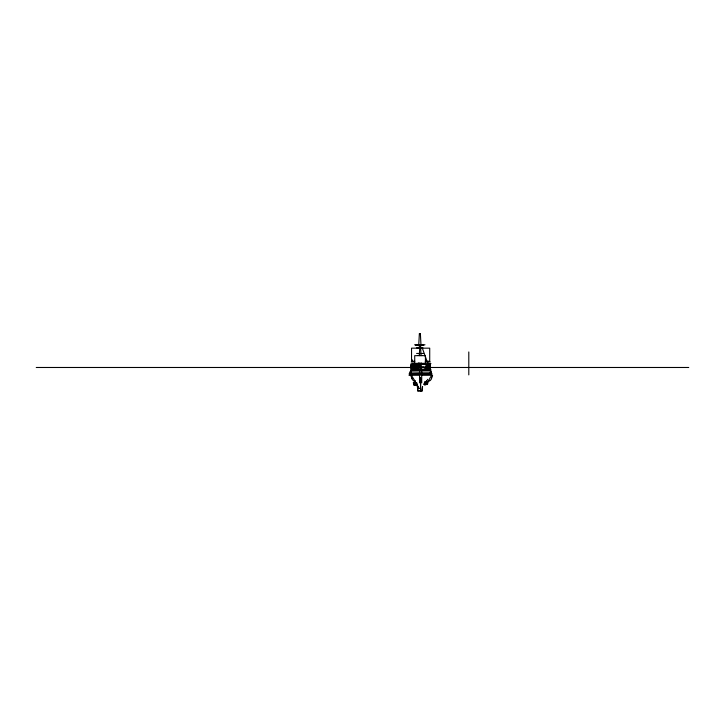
<?xml version="1.0" encoding="UTF-8"?>
<svg xmlns="http://www.w3.org/2000/svg" width="725" height="725" viewBox="0 0 725 725"><rect width="100%" height="100%" fill="white"/><g stroke="black" fill="none" stroke-linecap="round" stroke-linejoin="round"><path stroke-width="1.09" d="M420.618 390.195L420.6 391.092M426.499 370.158L426.499 369.705A13.422 2.293 -90 0 0 426.499 368.644L426.499 368.527M418.706 345.834L419.367 333.609M419.313 355.649L419.838 345.916M422.113 390.884L422.557 386.57M422.521 386.543L422.059 390.857L417.827 390.829L417.165 384.35M414.782 366.361L414.754 366.651A4.567 0.779 90 0 0 414.763 367.222L414.772 367.575A8.754 1.495 90 0 1 414.782 368.101M428.647 366.361L428.62 366.651A4.567 0.779 -90 0 0 428.629 367.222L428.638 367.575A8.754 1.495 -90 0 1 428.647 368.101M430.034 366.361L430.016 366.651A4.567 0.779 -90 0 0 430.025 367.222L430.034 367.575A8.754 1.495 -90 0 1 430.043 368.101M430.26 366.261L430.052 364.666L429.608 365.427M409.987 372.976L409.978 373.447M416.141 370.403L418.026 363.977L416.621 370.131M415.008 366.243C415.733 362.989 413.196 367.095 413.25 364.793M410.812 375.188L410.839 375.686A7.377 7.377 0 0 0 411.084 376.338L411.999 378.532M417.274 370.131L418.434 366.161M416.793 370.403L418.688 363.977L418.026 363.977M424.859 381.459L423.962 384.431L425.702 384.957L426.898 380.987M426.853 384.313L427.65 381.676M427.388 384.477L428.185 381.839M431.692 377.861L432.336 376.347A7.377 7.377 0 0 0 432.58 375.686C431.737 374 429.327 379.266 428.683 380.661A8.954 8.954 0 0 0 428.557 380.978L428.557 381.205A3.018 3.018 0 0 0 428.874 381.06L429.662 380.634M431.638 377.997L431.411 378.532M411.22 371.925L420.174 372.124M424.288 384.622L424.823 383.86M425.956 381.604L426.545 380.861M425.14 383.561L424.324 384.875L426.753 380.861M426.146 381.604L426.599 380.861M427.288 380.045L427.732 379.32M425.222 383.425L426.309 381.604M425.031 383.733L425.412 383.117M415.525 384.984L417.265 384.477M420.609 369.895C421.859 370.267 421.887 369.243 420.618 369.632M419.431 333.609L420.301 333.609M414.582 344.792L424.977 344.792M415.516 345.263L423.726 345.263M419.947 345.916L420.409 345.916M416.657 347.792L422.902 347.792M416.621 353.447L423.618 353.447M418.035 355.468L422.213 355.468M411.555 360.026L412.226 360.026M411.601 360.262L412.181 360.262M411.555 360.407L412.226 360.407M414.745 361.24L411.537 361.24L411.537 348.163L429.717 348.163L429.717 361.24L425.439 361.24M411.265 362.002L414.627 361.965M425.176 362.002L428.158 361.965M428.339 361.965L430.306 361.965M418.262 363.053L419.413 363.053M420.853 363.053L421.406 363.053M430.967 363.687L411.075 363.687L411.102 372.106M418.234 364.068L418.896 364.068M416.132 364.267L418.751 364.267M412.407 364.485L418.606 364.485M420.754 364.485L428.765 364.485M416.132 364.684L418.751 364.684M415.923 365.255L418.742 365.255M412.869 365.699L414.963 365.699L414.963 370.276M415.923 365.663L418.742 365.663M419.095 365.608L421.27 365.608M412.924 365.753L414.573 365.753L414.573 369.741M415.38 366.324L418.697 366.324M419.095 366.207L421.27 366.207M429.046 366.207L425.457 366.207L425.457 370.23M415.38 366.741L418.733 366.768M420.736 366.768L424.197 366.768L424.197 370.176M415.198 367.376L418.669 367.376M36.25 367.484L688.75 367.484M415.198 367.792L418.669 367.792M414.908 368.545L418.669 368.545A1.985 1.985 0 0 0 418.225 370.049M414.908 368.962L418.669 368.962M414.709 369.578L418.47 369.578M411.601 370.384L420.128 370.04M430.405 370.384L421.868 370.04M421.569 372.088L430.741 372.124M409.806 373.493L420.147 373.457M421.569 373.493L422.847 373.493M423.056 373.493L431.33 373.493M412.434 373.828L412.942 373.828M413.35 373.828L413.993 373.828M414.591 373.828L415.307 373.828M415.67 373.828L416.522 373.828M416.667 373.828L420.147 373.828M421.814 373.828L430.405 373.828M408.982 373.946L420.128 373.946M421.542 373.946L432.209 373.946M409.824 374.091L420.147 374.091M423.817 374.091L425.566 374.091M425.892 374.091L428.466 374.091M408.982 375.269L420.128 375.269M421.542 375.269L432.209 375.269M417.265 384.875L416.449 384.241M417.772 390.829L422.004 390.829M414.863 381.205L414.881 381.214A3.018 3.018 0 0 1 414.546 381.06L413.748 380.634M424.125 383.906L425.856 384.431M411.311 375.178L414.727 380.661A8.954 8.954 0 0 1 414.863 380.978L414.917 381.169M426.255 366.687L426.264 364.766A3.054 0.526 -90 0 1 426.418 364.693A4.586 0.779 -90 0 1 426.626 365.083C427.306 366.787 428.828 364.059 428.837 365.173M411.039 366.723L411.002 364.766A3.054 0.526 -90 0 1 411.157 364.693A4.586 0.779 -90 0 1 411.365 365.083L411.438 365.273M411.238 368.527L411.238 368.644A13.422 2.293 90 0 1 411.238 369.705L411.238 370.158A11.056 1.885 -90 0 0 411.238 371.055L411.41 372.297M426.363 366.759L426.49 367.711A8.809 1.504 -90 0 1 426.499 368.282M411.102 366.759L411.229 367.711A8.809 1.504 90 0 1 411.238 368.282M415.561 382.728L414.374 380.861L415.951 383.353M415.597 382.873L416.639 384.495M415.017 381.604L414.564 380.861L416.34 383.86M418.588 387.875L419.023 388.609M415.498 382.356L416.368 383.86M414.736 380.861L415.017 381.359L414.791 380.861M417.265 385.383L418.923 388.373M418.95 388.401L417.364 385.419L417.881 390.829M411.374 372.152L411.383 372.17A3.045 0.526 -90 0 0 411.302 371.907L411.292 371.943M422.149 347.628L431.348 373.384M416.775 382.809L417.355 384.794L415.615 385.31L414.446 381.341M413.839 382.51L414.609 385.156M413.468 382.809L414.147 385.102M413.304 382.664L414.075 385.31M420.373 333.609L421.026 345.834M420.518 345.916L421.044 355.649M430.061 370.131L430.043 368.191M428.656 369.369L428.647 368.191M414.8 370.131L414.782 368.191M429.825 365.753L429.834 369.741M428.439 369.741L428.439 365.753L426.789 365.753L426.789 369.741M420.6 390.947L420.6 378.894M413.178 365.753L413.178 369.741M468.794 351.96L468.794 374.888M431.438 371.744L431.438 374.78M430.288 371.744L430.288 374.39M430.061 363.687L430.061 370.004M428.339 363.687L428.339 370.004M427.324 366.207L427.324 370.23M427.152 366.207L427.152 370.23M421.705 370.738L421.705 382.863M420.545 377.372L420.545 391.355M419.847 364.829L419.847 375.079M419.53 370.738L419.53 382.863M417.21 366.768L417.21 368.599M413.966 365.699L413.966 370.276M413.603 365.699L413.603 370.276M412.951 363.687L412.951 370.004M411.021 371.744L411.021 373.737M409.879 371.744L409.879 374.78M413.64 380.788A5.573 5.573 0 0 1 411.845 378.604M431.565 378.604A5.573 5.573 0 0 1 429.771 380.788M420.899 367.91A1.985 1.985 0 0 1 422.14 370.085M420.808 368.545A1.368 1.368 0 0 1 421.506 370.122M425.421 355.658L414.718 355.658L414.718 363.352L425.421 363.352L425.421 355.658M430.967 370.04L411.075 370.457L430.967 370.04"/></g></svg>
